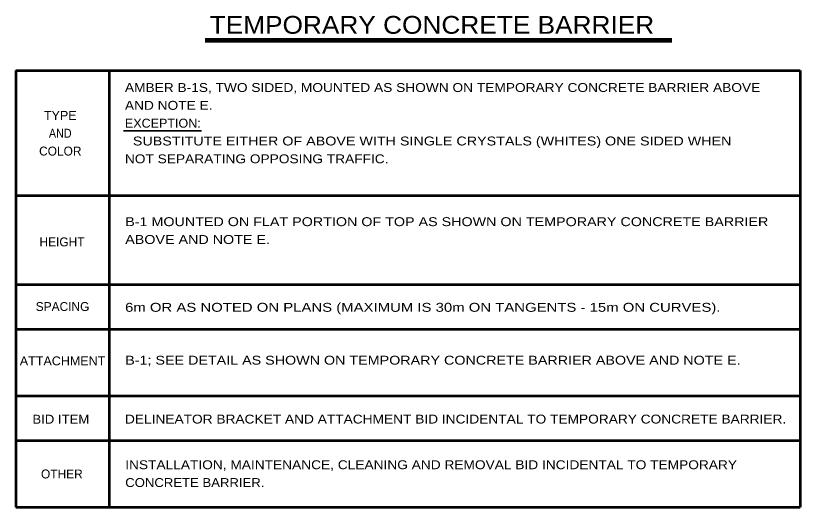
# Model space of a CAD drawing. Extents: x -108 to 748, y -62 to 482.
# Drawn here: x 189.6 to 400.8, y 195 to 327.4 of the extents above; entities that cross this region are included whole.
import ezdxf
from ezdxf.enums import TextEntityAlignment as Align

# ---------------------------------------------------------------- set-up
doc = ezdxf.new("R2010")
doc.units = 0
doc.header["$LTSCALE"] = 0.96
doc.layers.add('1', color=7, linetype='Continuous', lineweight=35)

msp = doc.modelspace()

# ---------------------------------------------------------------- linework, layer by layer
at = {"layer": '1', "lineweight": 53}
for p, q in [((240.6087, 321.1306), (366.2035, 321.1306)), ((240.6087, 320.5306), (366.2035, 320.5306)), ((189.6157, 312.6466), (400.8157, 312.6466)), ((189.6157, 312.6466), (189.6157, 195.0466)), ((214.8157, 312.6466), (214.8157, 195.0466)), ((400.8157, 312.6466), (400.8157, 195.0466)), ((189.6157, 279.0466), (400.8157, 279.0466)), ((189.6157, 255.0466), (400.8157, 255.0466)), ((189.6157, 243.0466), (400.8157, 243.0466)), ((189.6157, 225.0466), (400.8157, 225.0466)), ((189.6157, 213.0466), (400.8157, 213.0466)), ((189.6157, 195.0466), (400.8157, 195.0466))]:
    msp.add_line(p, q, dxfattribs=at)
at = {"layer": '1'}
msp.add_line((218.6289, 296.4012), (239.632, 296.4012), dxfattribs=at)

# ---------------------------------------------------------------- texts
for s, height, width, p in [('TEMPORARY CONCRETE BARRIER', 4.8, 1.1, (241.8334, 322.5519)), ('AMBER B-1S, TWO SIDED, MOUNTED AS SHOWN ON TEMPORARY CONCRETE BARRIER ABOVE', 2.4, 1.15, (219.0158, 306.88)), ('AND NOTE E.', 2.4, 1.15, (219.0158, 302.08)), ('EXCEPTION:', 2.4, 1.05, (219.0158, 297.28)), ('  SUBSTITUTE EITHER OF ABOVE WITH SINGLE CRYSTALS (WHITES) ONE SIDED WHEN', 2.4, 1.2, (219.0158, 292.48)), ('NOT SEPARATING OPPOSING TRAFFIC.', 2.4, 1.15, (219.0158, 287.68)), ('B-1 MOUNTED ON FLAT PORTION OF TOP AS SHOWN ON TEMPORARY CONCRETE BARRIER', 2.4, 1.2, (219.1025, 270.7557)), ('ABOVE AND NOTE E.', 2.4, 1.2, (219.1025, 265.9557)), ('B-1; SEE DETAIL AS SHOWN ON TEMPORARY CONCRETE BARRIER ABOVE AND NOTE E.', 2.4, 1.2, (219.1025, 233.4613)), ('INSTALLATION, MAINTENANCE, CLEANING AND REMOVAL BID INCIDENTAL TO TEMPORARY', 2.4, 1.15, (219.1025, 205.3098)), ('CONCRETE BARRIER.', 2.4, 1.1, (219.1025, 200.5098))]:
    msp.add_text(s, height=height, dxfattribs=dict(at, width=width)).set_placement(p)
for s, width, p in [('TYPE', 1.05, (201.6176, 299.3712)), ('AND', 0.9, (201.6176, 294.5712)), ('6m OR AS NOTED ON PLANS (MAXIMUM IS 30m ON TANGENTS - 15m ON CURVES).', 1.25, (299.1913, 247.695)), ('ATTACHMENT', 1.05, (202.2335, 233.2746)), ('BID ITEM', 1.1, (201.7715, 217.5655)), ('DELINEATOR BRACKET AND ATTACHMENT BID INCIDENTAL TO TEMPORARY CONCRETE BARRIER.', 1.15, (308.0274, 217.6054))]:
    msp.add_text(s, height=2.4, dxfattribs=dict(at, width=width)).set_placement(p, align=Align.CENTER)
for s, p in [('COLOR', (201.6176, 289.7712)), ('HEIGHT', (202.0795, 265.309)), ('SPACING', (202.2335, 247.9057)), ('OTHER', (202.0417, 202.822))]:
    msp.add_text(s, height=2.4, dxfattribs=at).set_placement(p, align=Align.CENTER)

doc.saveas('drawing.dxf')
